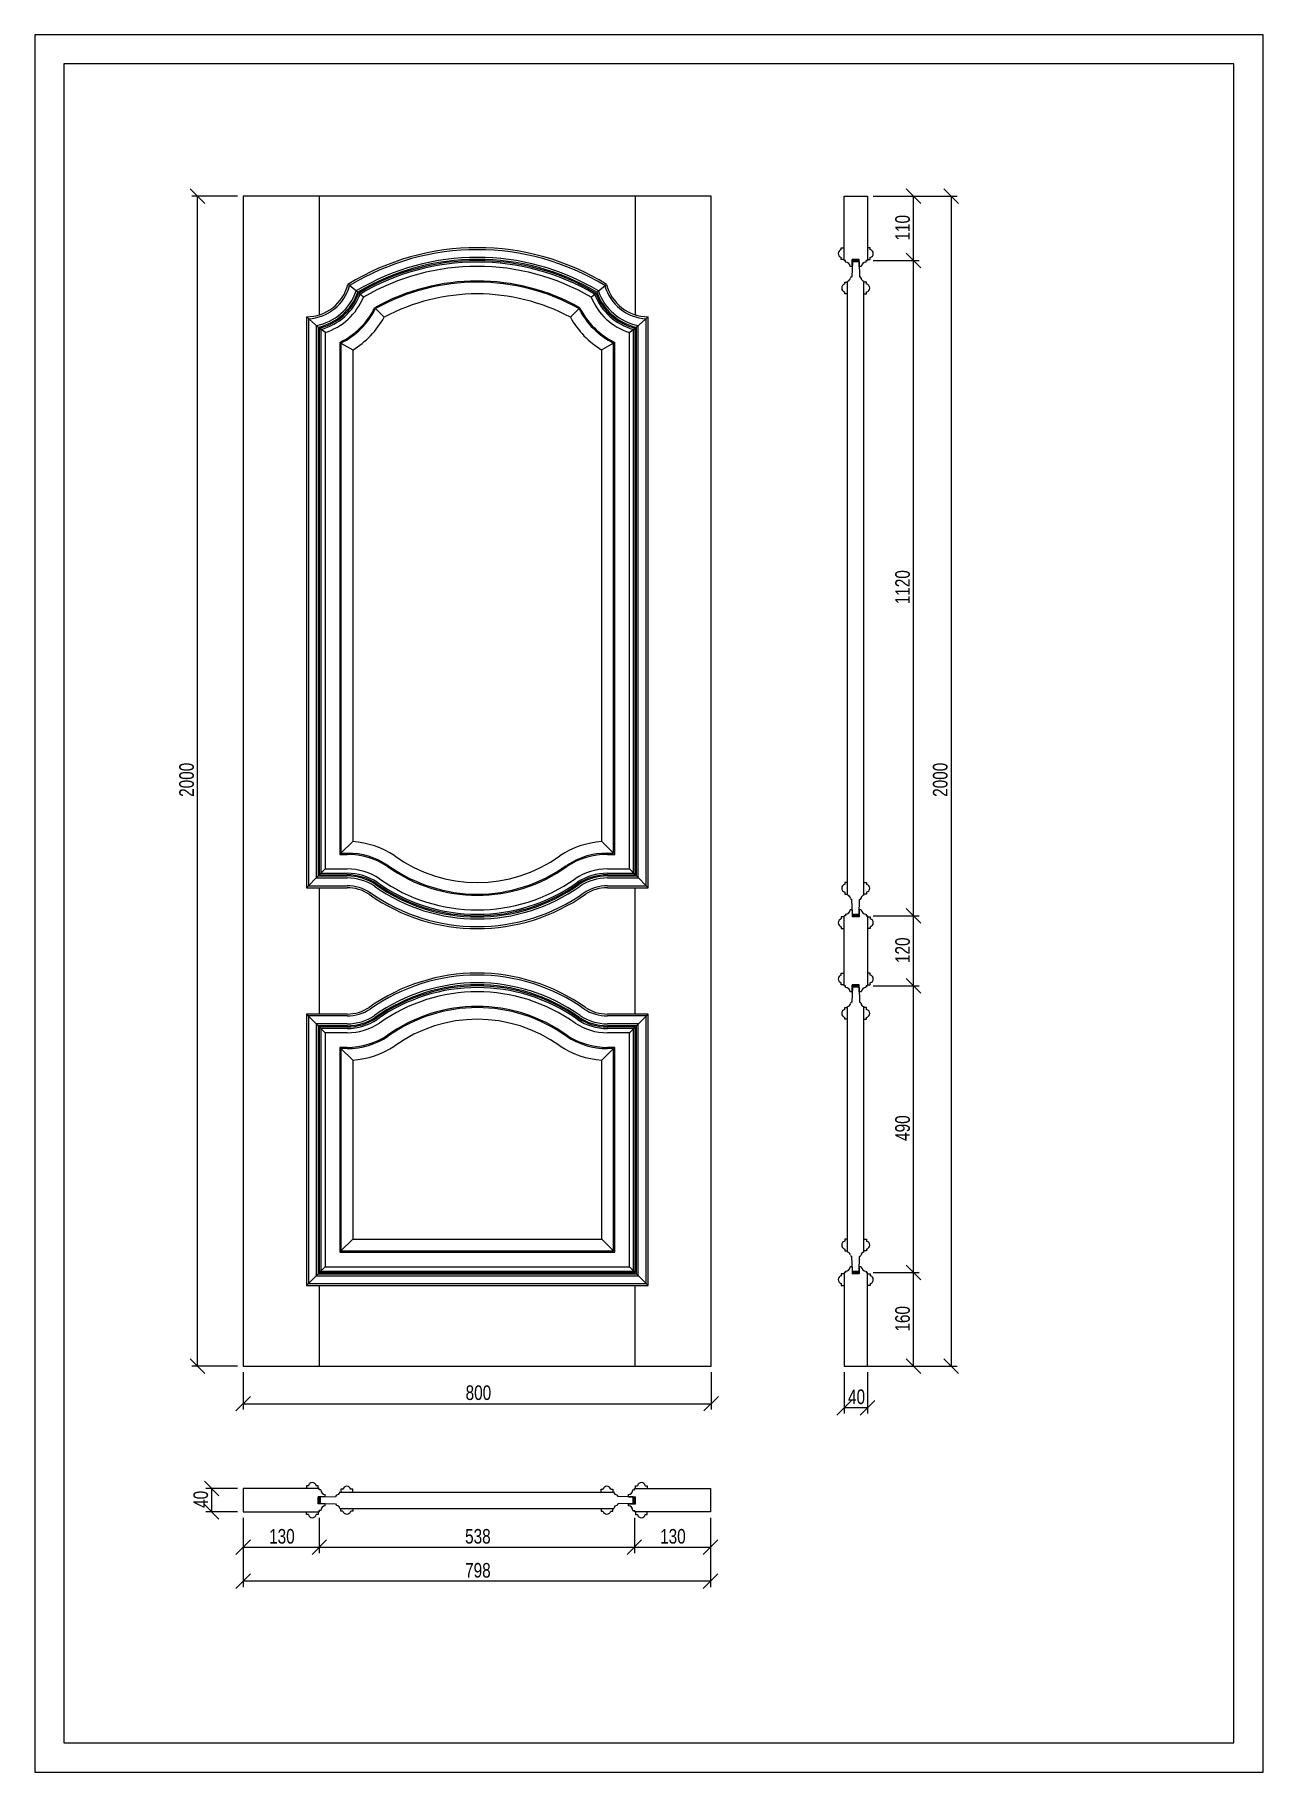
# Model space of a CAD drawing. Header units: millimetres. Extents: x 2195 to 4295, y 508 to 3478.
import ezdxf

# ---------------------------------------------------------------- set-up
doc = ezdxf.new("R2010")
doc.units = ezdxf.units.MM
for name, color, linetype, lineweight in [('图框', 7, 'Continuous', 13), ('填充', 8, 'Continuous', 5), ('标准家私', 4, 'Continuous', 20), ('标注', 2, 'Continuous', 9)]:
    doc.layers.add(name, color=color, linetype=linetype, lineweight=lineweight)
doc.styles.get("Standard").update_dxf_attribs({"font": 'arial.ttf'})

msp = doc.modelspace()

# ---------------------------------------------------------------- hatches: boundary and pattern name
at = {"layer": '标准家私'}
for points in [[(3593.8, 3090.2), (3593.8, 3094.2), (3602.5, 3094.2), (3602.5, 3090.2)], [(3593.8, 1974.2), (3593.8, 1970.2), (3602.5, 1970.2), (3602.5, 1974.2)], [(3593.8, 1850.2), (3593.8, 1854.2), (3602.5, 1854.2), (3602.5, 1850.2)], [(3593.8, 1364.2), (3593.8, 1360.2), (3602.5, 1360.2), (3602.5, 1364.2)], [(2683.2, 977.6), (2679.2, 977.6), (2679.2, 968.9), (2683.2, 968.9)], [(3217.7, 977.6), (3221.7, 977.6), (3221.7, 968.9), (3217.7, 968.9)]]:
    msp.add_hatch(color=0, dxfattribs=at).paths.add_polyline_path(points)

# ---------------------------------------------------------------- linework, layer by layer
at = {"color": 0, "linetype": 'ByBlock', "lineweight": -2}
for p, q in [((2485.5, 3189.7), (2460.5, 3214.7)), ((3709.3, 3189.7), (3684.3, 3214.7)), ((3773.8, 3189.7), (3748.8, 3214.7)), ((3709.3, 3079.7), (3684.3, 3104.7)), ((3684.3, 3104.7), (3709.3, 3079.7)), ((3709.3, 1959.7), (3684.3, 1984.7)), ((3684.3, 1984.7), (3709.3, 1959.7)), ((3709.3, 1839.7), (3684.3, 1864.7)), ((3684.3, 1864.7), (3709.3, 1839.7)), ((3709.3, 1349.7), (3684.3, 1374.7)), ((3684.3, 1374.7), (3709.3, 1349.7)), ((2460.5, 1214.7), (2485.5, 1189.7)), ((3684.3, 1214.7), (3709.3, 1189.7)), ((3748.8, 1214.7), (3773.8, 1189.7)), ((2563.7, 1150.7), (2538.7, 1125.7)), ((3338.7, 1125.7), (3363.7, 1150.7)), ((3590.7, 1143.7), (3565.7, 1118.7)), ((3605.7, 1118.7), (3630.7, 1143.7)), ((2509.7, 980.7), (2484.7, 1005.7)), ((2484.7, 965.7), (2509.7, 940.7)), ((2563.7, 905.2), (2538.7, 880.2)), ((2668.7, 880.2), (2693.7, 905.2)), ((2693.7, 905.2), (2668.7, 880.2)), ((3207.2, 880.2), (3232.2, 905.2)), ((3232.2, 905.2), (3207.2, 880.2)), ((3337.2, 880.2), (3362.2, 905.2)), ((2563.7, 847.1), (2538.7, 822.1)), ((3337.2, 822.1), (3362.2, 847.1))]:
    msp.add_line(p, q, dxfattribs=at)
at = {"color": 0}
msp.add_line((2551.2, 1202.2), (3351.2, 1202.2), dxfattribs=at)
at = {"layer": '图框', "color": 0}
for p, q in [((2194.7, 3478.2), (2194.7, 508.2)), ((4294.7, 3478.2), (2194.7, 3478.2)), ((4294.7, 508.2), (4294.7, 3478.2)), ((2244.8, 558.2), (4244.7, 558.2)), ((2194.7, 508.2), (4294.7, 508.2))]:
    msp.add_line(p, q, dxfattribs=at)
at = {"layer": '图框', "color": 0, "lineweight": 20}
for p, q in [((2244.7, 3428.2), (2244.7, 558.2)), ((4244.7, 3428.2), (2244.7, 3428.2)), ((4244.7, 558.2), (4244.7, 3428.2)), ((2244.7, 558.2), (4244.7, 558.2))]:
    msp.add_line(p, q, dxfattribs=at)
at = {"layer": '填充', "color": 0}
for p, q in [((2681.2, 3202.2), (2681.2, 2999.5)), ((3221.2, 3202.2), (3221.2, 2999.5)), ((2746.9, 3038.1), (2730.3, 3051.5)), ((2756.5, 3029.4), (2748.6, 3036.7)), ((3146, 3029.4), (3153.9, 3036.7)), ((3155.5, 3038.1), (3172.2, 3051.5)), ((2792.1, 2995.2), (2777.4, 3010.2)), ((3110.4, 2995.2), (3125.1, 3010.2)), ((2679.2, 2978.3), (2659.2, 2996)), ((2662.5, 2992.8), (2662.5, 2023.5)), ((2675.9, 2981), (2675.9, 2036.9)), ((2691.8, 2969.3), (2681.2, 2976.7)), ((2683.9, 2974.6), (2683.9, 2044.9)), ((3210.6, 2969.3), (3221.2, 2976.7)), ((3218.5, 2044.9), (3218.5, 2974.6)), ((3223.2, 2978.3), (3243.2, 2996)), ((3226.5, 2036.9), (3226.5, 2981)), ((3239.9, 2023.5), (3239.9, 2992.8)), ((2718.2, 2951.1), (2738.2, 2939.3)), ((3184.2, 2951.1), (3164.2, 2939.3)), ((2738.2, 2098.9), (2718.2, 2079.2)), ((3164.2, 2098.9), (3184.2, 2079.2)), ((2691.2, 2052.2), (2681.2, 2042.2)), ((3221.2, 2042.2), (3211.2, 2052.2)), ((2679.2, 2040.2), (2659.2, 2020.2)), ((2662.5, 2023.5), (2728.8, 2023.5)), ((2675.9, 2036.9), (2728.8, 2036.9)), ((2681.2, 2020.2), (2681.2, 1804.2)), ((2683.9, 2044.9), (2728.8, 2044.9)), ((3173.6, 2044.9), (3218.5, 2044.9)), ((3173.6, 2036.9), (3226.5, 2036.9)), ((3173.6, 2023.5), (3239.9, 2023.5)), ((3221.2, 1804.2), (3221.2, 2020.2)), ((3243.2, 2020.2), (3223.2, 2040.2)), ((2679.2, 1784.2), (2659.2, 1804.2)), ((2728.8, 1800.9), (2662.5, 1800.9)), ((2662.5, 1800.9), (2662.5, 1343.5)), ((2728.8, 1787.5), (2675.9, 1787.5)), ((2675.9, 1787.5), (2675.9, 1356.9)), ((2691.2, 1772.2), (2681.2, 1782.2)), ((3239.9, 1800.9), (3173.6, 1800.9)), ((3226.5, 1787.5), (3173.6, 1787.5)), ((3221.2, 1782.2), (3211.2, 1772.2)), ((3243.2, 1804.2), (3223.2, 1784.2)), ((3226.5, 1356.9), (3226.5, 1787.5)), ((3239.9, 1343.5), (3239.9, 1800.9)), ((2728.8, 1779.5), (2683.9, 1779.5)), ((2683.9, 1779.5), (2683.9, 1364.9)), ((3218.5, 1779.5), (3173.6, 1779.5)), ((3218.5, 1364.9), (3218.5, 1779.5)), ((2738.2, 1725.5), (2718.2, 1745.2)), ((3164.2, 1725.5), (3184.2, 1745.2)), ((2738.2, 1419.2), (2718.2, 1399.2)), ((3164.2, 1419.2), (3184.2, 1399.2)), ((2691.2, 1372.2), (2681.2, 1362.2)), ((3221.2, 1362.2), (3211.2, 1372.2)), ((2679.2, 1360.2), (2659.2, 1340.2)), ((2662.5, 1343.5), (3239.9, 1343.5)), ((2675.9, 1356.9), (3226.5, 1356.9)), ((2681.2, 1340.2), (2681.2, 1202.2)), ((2683.9, 1364.9), (3218.5, 1364.9)), ((3221.2, 1202.2), (3221.2, 1340.2)), ((3243.2, 1340.2), (3223.2, 1360.2))]:
    msp.add_line(p, q, dxfattribs=at)
for centre, radius, start, end in [((2951.2, 2693.2), 417.6, 58.5064, 121.4936), ((2951.2, 2694.5), 403.1, 59.0958, 120.9042), ((2951.2, 2694.6), 394.9, 59.4968, 120.5032), ((2658.8, 3069.7), 77, 272.8002, 344.6633), ((2658.8, 3069.7), 90.3, 280.9081, 341.0027), ((2658.8, 3069.7), 98.4, 284.7999, 339.238), ((3243.6, 3069.7), 98.4, 200.762, 255.2001), ((3243.6, 3069.7), 90.3, 198.9973, 259.0919), ((3243.6, 3069.7), 77, 195.3367, 267.1998), ((2728.8, 1952.2), 92.7, 56.4452, 90), ((2728.8, 1952.2), 84.7, 56.5073, 90), ((2728.8, 1952.2), 71.3, 56.4316, 90), ((2951.2, 2270.6), 303.8, 234.6698, 305.3302), ((2951.2, 2270.6), 295.7, 234.6399, 305.3601), ((3173.6, 1952.2), 92.7, 90, 123.5548), ((3173.6, 1952.2), 84.7, 90, 123.4927), ((3173.6, 1952.2), 71.3, 90, 123.5684), ((2951.2, 2270.6), 317, 234.7587, 305.2413), ((2951.2, 1553.8), 317, 54.7587, 125.2413), ((2951.2, 1553.8), 303.8, 54.6698, 125.3302), ((2951.2, 1553.8), 295.7, 54.6455, 125.3545), ((2728.8, 1872.2), 71.3, 270, 303.5684), ((3173.6, 1872.2), 71.3, 236.4316, 270), ((2728.8, 1872.2), 84.7, 270, 303.4927), ((2728.8, 1872.2), 92.7, 270, 303.5747), ((3173.6, 1872.2), 92.7, 236.4253, 270), ((3173.6, 1872.2), 84.7, 236.5073, 270)]:
    msp.add_arc(centre, radius, start, end, dxfattribs=at)
at = {"layer": '标准家私', "color": 0}
for p, q in [((3351.2, 3202.2), (2551.2, 3202.2)), ((2551.2, 3202.2), (2551.2, 1202.2)), ((3351.2, 1202.2), (3351.2, 3202.2)), ((3578.2, 3202.2), (3618.2, 3202.2)), ((3578.2, 3092.2), (3578.2, 3202.2)), ((3618.2, 3202.2), (3618.2, 3092.2)), ((3573.5, 3110.9), (3573.5, 3114.2)), ((3573.5, 3114.2), (3578.2, 3114.2)), ((3573.5, 3094.2), (3573.5, 3097.5)), ((3578.2, 3094.2), (3573.5, 3094.2)), ((3580.7, 3092.2), (3578.2, 3092.2)), ((3580.7, 3089.5), (3580.7, 3092.2)), ((3592.5, 3090.2), (3591.7, 3064.4)), ((3604.2, 3094.2), (3592.2, 3094.2)), ((3592.2, 3082.2), (3592.2, 3094.2)), ((3603.8, 3090.2), (3592.5, 3090.2)), ((3593.8, 3090.2), (3593.8, 3094.2)), ((3602.5, 3090.2), (3602.5, 3094.2)), ((3603.8, 3090.2), (3604.6, 3064.4)), ((3604.2, 3082.2), (3604.2, 3094.2)), ((3615.7, 3089.5), (3615.7, 3092.2)), ((3615.7, 3092.2), (3618.2, 3092.2)), ((3618.2, 3092.2), (3615.7, 3092.2)), ((3622.8, 3114.2), (3618.2, 3114.2)), ((3618.2, 3094.2), (3622.8, 3094.2)), ((3622.8, 3110.9), (3622.8, 3114.2)), ((3622.8, 3094.2), (3622.8, 3097.5)), ((3592.2, 3082.2), (3588.7, 3082.2)), ((3607.7, 3082.2), (3604.2, 3082.2)), ((3579.5, 3051.9), (3579.5, 3055.2)), ((3579.5, 3055.2), (3584.2, 3055.2)), ((3579.5, 3035.2), (3579.5, 3038.5)), ((3584.2, 3035.2), (3579.5, 3035.2)), ((3584.2, 2007.2), (3584.2, 3057.2)), ((3612.2, 2007.2), (3612.2, 3057.2)), ((3616.8, 3055.2), (3612.2, 3055.2)), ((3612.2, 3035.2), (3616.8, 3035.2)), ((3616.8, 3051.9), (3616.8, 3055.2)), ((3616.8, 3035.2), (3616.8, 3038.5)), ((2659.2, 2996), (2659.2, 2020.2)), ((2679.2, 2978.3), (2679.2, 2040.2)), ((2681.2, 2976.7), (2681.2, 2042.2)), ((3221.2, 2042.2), (3221.2, 2976.7)), ((3223.2, 2040.2), (3223.2, 2978.3)), ((3243.2, 2020.2), (3243.2, 2996)), ((2691.2, 2969.1), (2691.2, 2052.2)), ((2716.2, 2952.3), (2716.2, 2077.2)), ((2718.2, 2951.1), (2718.2, 2079.2)), ((3184.2, 2079.2), (3184.2, 2951.1)), ((3186.2, 2077.2), (3186.2, 2952.3)), ((3211.2, 2052.2), (3211.2, 2969.1)), ((2738.2, 2939.3), (2738.2, 2098.9)), ((3164.2, 2098.9), (3164.2, 2939.3)), ((2718.2, 2079.2), (2728.8, 2079.2)), ((3173.6, 2079.2), (3184.2, 2079.2)), ((2691.2, 2052.2), (2728.8, 2052.2)), ((2716.2, 2077.2), (2728.8, 2077.2)), ((3173.6, 2077.2), (3186.2, 2077.2)), ((3173.6, 2052.2), (3211.2, 2052.2)), ((2659.2, 2020.2), (2728.8, 2020.2)), ((2679.2, 2040.2), (2728.8, 2040.2)), ((2681.2, 2042.2), (2728.8, 2042.2)), ((3173.6, 2042.2), (3221.2, 2042.2)), ((3173.6, 2040.2), (3223.2, 2040.2)), ((3173.6, 2020.2), (3243.2, 2020.2)), ((3584.2, 2029.2), (3579.5, 2029.2)), ((3579.5, 2029.2), (3579.5, 2025.9)), ((3612.2, 2029.2), (3616.8, 2029.2)), ((3616.8, 2029.2), (3616.8, 2025.9)), ((3579.5, 2012.5), (3579.5, 2009.2)), ((3579.5, 2009.2), (3584.2, 2009.2)), ((3592.5, 1974.2), (3591.7, 2000)), ((3603.8, 1974.2), (3604.6, 2000)), ((3616.8, 2009.2), (3612.2, 2009.2)), ((3616.8, 2012.5), (3616.8, 2009.2)), ((3578.2, 1970.2), (3573.5, 1970.2)), ((3573.5, 1970.2), (3573.5, 1966.9)), ((3578.2, 1852.2), (3578.2, 1972.2)), ((3580.7, 1972.2), (3578.2, 1972.2)), ((3580.7, 1974.9), (3580.7, 1972.2)), ((3592.2, 1982.2), (3588.7, 1982.2)), ((3592.2, 1982.2), (3592.2, 1970.2)), ((3604.2, 1970.2), (3592.2, 1970.2)), ((3603.8, 1974.2), (3592.5, 1974.2)), ((3593.8, 1974.2), (3593.8, 1970.2)), ((3602.5, 1974.2), (3602.5, 1970.2)), ((3604.2, 1982.2), (3604.2, 1970.2)), ((3607.7, 1982.2), (3604.2, 1982.2)), ((3615.7, 1974.9), (3615.7, 1972.2)), ((3615.7, 1972.2), (3618.2, 1972.2)), ((3618.2, 1972.2), (3615.7, 1972.2)), ((3618.2, 1972.2), (3618.2, 1852.2)), ((3618.2, 1970.2), (3622.8, 1970.2)), ((3622.8, 1970.2), (3622.8, 1966.9)), ((3573.5, 1953.5), (3573.5, 1950.2)), ((3573.5, 1950.2), (3578.2, 1950.2)), ((3622.8, 1950.2), (3618.2, 1950.2)), ((3622.8, 1953.5), (3622.8, 1950.2)), ((3573.5, 1870.9), (3573.5, 1874.2)), ((3573.5, 1874.2), (3578.2, 1874.2)), ((3622.8, 1874.2), (3618.2, 1874.2)), ((3622.8, 1870.9), (3622.8, 1874.2)), ((3573.5, 1854.2), (3573.5, 1857.5)), ((3578.2, 1854.2), (3573.5, 1854.2)), ((3580.7, 1852.2), (3578.2, 1852.2)), ((3580.7, 1849.5), (3580.7, 1852.2)), ((3592.2, 1842.2), (3588.7, 1842.2)), ((3592.5, 1850.2), (3591.7, 1824.4)), ((3604.2, 1854.2), (3592.2, 1854.2)), ((3592.2, 1842.2), (3592.2, 1854.2)), ((3603.8, 1850.2), (3592.5, 1850.2)), ((3593.8, 1850.2), (3593.8, 1854.2)), ((3602.5, 1850.2), (3602.5, 1854.2)), ((3603.8, 1850.2), (3604.6, 1824.4)), ((3604.2, 1842.2), (3604.2, 1854.2)), ((3607.7, 1842.2), (3604.2, 1842.2)), ((3615.7, 1849.5), (3615.7, 1852.2)), ((3615.7, 1852.2), (3618.2, 1852.2)), ((3618.2, 1852.2), (3615.7, 1852.2)), ((3618.2, 1854.2), (3622.8, 1854.2)), ((3622.8, 1854.2), (3622.8, 1857.5)), ((3579.5, 1811.9), (3579.5, 1815.2)), ((3579.5, 1815.2), (3584.2, 1815.2)), ((3584.2, 1397.2), (3584.2, 1817.2)), ((3612.2, 1397.2), (3612.2, 1817.2)), ((3616.8, 1815.2), (3612.2, 1815.2)), ((3616.8, 1811.9), (3616.8, 1815.2)), ((2728.8, 1804.2), (2659.2, 1804.2)), ((2659.2, 1804.2), (2659.2, 1340.2)), ((2728.8, 1784.2), (2679.2, 1784.2)), ((2679.2, 1784.2), (2679.2, 1360.2)), ((2728.8, 1782.2), (2681.2, 1782.2)), ((2681.2, 1782.2), (2681.2, 1362.2)), ((3243.2, 1804.2), (3173.6, 1804.2)), ((3223.2, 1784.2), (3173.6, 1784.2)), ((3221.2, 1782.2), (3173.6, 1782.2)), ((3221.2, 1362.2), (3221.2, 1782.2)), ((3223.2, 1360.2), (3223.2, 1784.2)), ((3243.2, 1340.2), (3243.2, 1804.2)), ((3579.5, 1795.2), (3579.5, 1798.5)), ((3584.2, 1795.2), (3579.5, 1795.2)), ((3612.2, 1795.2), (3616.8, 1795.2)), ((3616.8, 1795.2), (3616.8, 1798.5)), ((2728.8, 1772.2), (2691.2, 1772.2)), ((2691.2, 1772.2), (2691.2, 1372.2)), ((3211.2, 1772.2), (3173.6, 1772.2)), ((3211.2, 1372.2), (3211.2, 1772.2)), ((2728.8, 1747.2), (2716.2, 1747.2)), ((2716.2, 1747.2), (2716.2, 1397.2)), ((2728.8, 1745.2), (2718.2, 1745.2)), ((2718.2, 1745.2), (2718.2, 1399.2)), ((2738.2, 1725.5), (2738.2, 1419.2)), ((3164.2, 1419.2), (3164.2, 1725.5)), ((3186.2, 1747.2), (3173.6, 1747.2)), ((3184.2, 1745.2), (3173.6, 1745.2)), ((3184.2, 1399.2), (3184.2, 1745.2)), ((3186.2, 1397.2), (3186.2, 1747.2)), ((2716.2, 1397.2), (3186.2, 1397.2)), ((2718.2, 1399.2), (3184.2, 1399.2)), ((2738.2, 1419.2), (3164.2, 1419.2)), ((3584.2, 1419.2), (3579.5, 1419.2)), ((3579.5, 1419.2), (3579.5, 1415.9)), ((3579.5, 1402.5), (3579.5, 1399.2)), ((3579.5, 1399.2), (3584.2, 1399.2)), ((3612.2, 1419.2), (3616.8, 1419.2)), ((3616.8, 1399.2), (3612.2, 1399.2)), ((3616.8, 1419.2), (3616.8, 1415.9)), ((3616.8, 1402.5), (3616.8, 1399.2)), ((2691.2, 1372.2), (3211.2, 1372.2)), ((3592.2, 1372.2), (3588.7, 1372.2)), ((3592.5, 1364.2), (3591.7, 1390)), ((3592.2, 1372.2), (3592.2, 1360.2)), ((3603.8, 1364.2), (3604.6, 1390)), ((3604.2, 1372.2), (3604.2, 1360.2)), ((3607.7, 1372.2), (3604.2, 1372.2)), ((2659.2, 1340.2), (3243.2, 1340.2)), ((2679.2, 1360.2), (3223.2, 1360.2)), ((2681.2, 1362.2), (3221.2, 1362.2)), ((3578.2, 1360.2), (3573.5, 1360.2)), ((3573.5, 1360.2), (3573.5, 1356.9)), ((3573.5, 1343.5), (3573.5, 1340.2)), ((3573.5, 1340.2), (3578.2, 1340.2)), ((3580.7, 1362.2), (3578.2, 1362.2)), ((3578.2, 1362.2), (3578.2, 1202.2)), ((3580.7, 1364.9), (3580.7, 1362.2)), ((3604.2, 1360.2), (3592.2, 1360.2)), ((3603.8, 1364.2), (3592.5, 1364.2)), ((3593.8, 1364.2), (3593.8, 1360.2)), ((3602.5, 1364.2), (3602.5, 1360.2)), ((3615.7, 1364.9), (3615.7, 1362.2)), ((3615.7, 1362.2), (3618.2, 1362.2)), ((3618.2, 1362.2), (3615.7, 1362.2)), ((3618.2, 1202.2), (3618.2, 1362.2)), ((3618.2, 1360.2), (3622.8, 1360.2)), ((3622.8, 1340.2), (3618.2, 1340.2)), ((3622.8, 1360.2), (3622.8, 1356.9)), ((3622.8, 1343.5), (3622.8, 1340.2)), ((2551.2, 1202.2), (3351.2, 1202.2)), ((3578.2, 1202.2), (3618.2, 1202.2)), ((2551.2, 993.2), (2551.2, 953.2)), ((2681.2, 993.2), (2551.2, 993.2)), ((2662.5, 997.9), (2659.2, 997.9)), ((2659.2, 997.9), (2659.2, 993.2)), ((2679.2, 997.9), (2675.9, 997.9)), ((2679.2, 993.2), (2679.2, 997.9)), ((2681.2, 990.7), (2681.2, 993.2)), ((2683.9, 990.7), (2681.2, 990.7)), ((2691.2, 979.2), (2691.2, 982.7)), ((2716.2, 987.2), (3184.7, 987.2)), ((2721.5, 991.9), (2718.2, 991.9)), ((2718.2, 991.9), (2718.2, 987.2)), ((2738.2, 991.9), (2734.9, 991.9)), ((2738.2, 987.2), (2738.2, 991.9)), ((3162.7, 987.2), (3162.7, 991.9)), ((3162.7, 991.9), (3166, 991.9)), ((3179.3, 991.9), (3182.7, 991.9)), ((3182.7, 991.9), (3182.7, 987.2)), ((3209.7, 979.2), (3209.7, 982.7)), ((3217, 990.7), (3219.7, 990.7)), ((3219.7, 990.7), (3219.7, 993.2)), ((3219.7, 993.2), (3349.7, 993.2)), ((3221.7, 993.2), (3221.7, 997.9)), ((3221.7, 997.9), (3225, 997.9)), ((3238.3, 997.9), (3241.7, 997.9)), ((3241.7, 997.9), (3241.7, 993.2)), ((3349.7, 993.2), (3349.7, 953.2)), ((2551.2, 953.2), (2681.2, 953.2)), ((2659.2, 948.6), (2659.2, 953.2)), ((2679.2, 967.2), (2679.2, 979.2)), ((2691.2, 979.2), (2679.2, 979.2)), ((2683.2, 977.6), (2679.2, 977.6)), ((2683.2, 968.9), (2679.2, 968.9)), ((2691.2, 967.2), (2679.2, 967.2)), ((2679.2, 953.2), (2679.2, 948.6)), ((2683.9, 955.7), (2681.2, 955.7)), ((2681.2, 955.7), (2681.2, 953.2)), ((2681.2, 953.2), (2681.2, 955.7)), ((2683.2, 978.9), (2709, 979.7)), ((2683.2, 967.6), (2683.2, 978.9)), ((2683.2, 967.6), (2709, 966.8)), ((2691.2, 963.7), (2691.2, 967.2)), ((2716.2, 959.2), (3184.7, 959.2)), ((2718.2, 954.6), (2718.2, 959.2)), ((2721.5, 954.6), (2718.2, 954.6)), ((2738.2, 954.6), (2734.9, 954.6)), ((2738.2, 959.2), (2738.2, 954.6)), ((3162.7, 959.2), (3162.7, 954.6)), ((3162.7, 954.6), (3166, 954.6)), ((3179.3, 954.6), (3182.7, 954.6)), ((3182.7, 954.6), (3182.7, 959.2)), ((3217.7, 978.9), (3191.8, 979.7)), ((3217.7, 967.6), (3191.8, 966.8)), ((3209.7, 979.2), (3221.7, 979.2)), ((3209.7, 967.2), (3221.7, 967.2)), ((3209.7, 963.7), (3209.7, 967.2)), ((3217, 955.7), (3219.7, 955.7)), ((3217.7, 967.6), (3217.7, 978.9)), ((3217.7, 977.6), (3221.7, 977.6)), ((3217.7, 968.9), (3221.7, 968.9)), ((3219.7, 955.7), (3219.7, 953.2)), ((3219.7, 953.2), (3219.7, 955.7)), ((3349.7, 953.2), (3219.7, 953.2)), ((3221.7, 967.2), (3221.7, 979.2)), ((3221.7, 953.2), (3221.7, 948.6)), ((3241.7, 948.6), (3241.7, 953.2)), ((2662.5, 948.6), (2659.2, 948.6)), ((2679.2, 948.6), (2675.9, 948.6)), ((3221.7, 948.6), (3225, 948.6)), ((3238.3, 948.6), (3241.7, 948.6))]:
    msp.add_line(p, q, dxfattribs=at)
for centre, radius, start, end in [((2951.2, 2693.2), 421, 58.3243, 121.6757), ((2951.2, 2694.5), 399.7, 59.268, 120.732), ((2951.2, 2694.6), 397.6, 59.3588, 120.6412), ((3575, 3104.2), 6.83, 102.6804, 257.3196), ((3580.7, 3081.5), 8, 5.0194, 90.2197), ((3615.6, 3081.5), 8, 89.7803, 174.9806), ((3621.3, 3104.2), 6.83, 282.6804, 77.3196), ((2951.2, 2695.2), 387, 59.805, 120.195), ((3583.2, 3062.8), 5.9, 320.6786, 352.4887), ((3592.2, 3061.2), 3.27, 100.103, 163.981), ((3604.1, 3061.2), 3.27, 16.019, 79.897), ((3613.1, 3062.8), 5.9, 187.5113, 219.3214), ((2658.8, 3069.7), 73.7, 270.3333, 345.677), ((2658.8, 3069.7), 93.7, 282.5966, 340.251), ((2658.8, 3069.7), 95.7, 283.5581, 339.8019), ((2658.8, 3069.7), 105.7, 287.8712, 337.7433), ((2951.2, 2696.8), 360.4, 60.8836, 119.1164), ((2951.2, 2696.9), 358.3, 60.9684, 119.0316), ((2951.2, 2698.3), 336.9, 61.8109, 118.1891), ((3243.6, 3069.7), 105.7, 202.2567, 252.1288), ((3243.6, 3069.7), 95.7, 200.1981, 256.4419), ((3243.6, 3069.7), 93.7, 199.749, 257.4034), ((3243.6, 3069.7), 73.7, 194.323, 269.6667), ((3581, 3045.2), 6.83, 102.6804, 257.3196), ((3583.3, 3063.2), 6.08, 277.6669, 317.151), ((3613, 3063.2), 6.08, 222.849, 262.3331), ((3615.3, 3045.2), 6.83, 282.6804, 77.3196), ((2658.8, 3069.7), 130.7, 296.0711, 333.6202), ((2658.8, 3069.7), 132.7, 296.6113, 333.3381), ((3243.6, 3069.7), 132.7, 206.6619, 243.3887), ((3243.6, 3069.7), 130.7, 206.3798, 243.9289), ((2658.8, 3069.7), 152.7, 301.3494, 330.8015), ((3243.6, 3069.7), 152.7, 209.1985, 238.6506), ((2728.8, 1952.2), 127, 56.472, 90), ((2728.8, 1952.2), 147, 56.472, 86.3419), ((3173.6, 1952.2), 147, 93.6581, 123.528), ((3173.6, 1952.2), 127, 90, 123.528), ((2728.8, 1952.2), 125, 56.472, 90), ((2728.8, 1952.2), 100, 56.472, 90), ((2951.2, 2270.7), 263.5, 234.4195, 305.5805), ((2951.2, 2270.7), 261.5, 234.4047, 305.5953), ((2951.2, 2270.8), 241.6, 234.2439, 305.7561), ((3173.6, 1952.2), 125, 90, 123.528), ((3173.6, 1952.2), 100, 90, 123.528), ((2728.8, 1952.2), 90, 56.472, 90), ((2728.8, 1952.2), 88, 56.472, 90), ((2728.8, 1952.2), 68, 56.472, 90), ((2951.2, 2270.6), 300.4, 234.6597, 305.3403), ((2951.2, 2270.6), 298.4, 234.6482, 305.3518), ((2951.2, 2270.7), 288.5, 234.5882, 305.4118), ((3173.6, 1952.2), 90, 90, 123.528), ((3173.6, 1952.2), 88, 90, 123.528), ((3173.6, 1952.2), 68, 90, 123.528), ((3581, 2019.2), 6.83, 102.6804, 257.3196), ((3615.3, 2019.2), 6.83, 282.6804, 77.3196), ((2951.2, 2270.6), 320.4, 234.7675, 305.2325), ((3583.3, 2001.2), 6.08, 42.849, 82.3331), ((3583.2, 2001.6), 5.9, 7.5113, 39.3214), ((3592.2, 2003.2), 3.27, 196.019, 259.897), ((3604.1, 2003.2), 3.27, 280.103, 343.981), ((3613.1, 2001.6), 5.9, 140.6786, 172.4887), ((3613, 2001.2), 6.08, 97.6669, 137.151), ((3575, 1960.2), 6.83, 102.6804, 257.3196), ((3580.7, 1982.9), 8, 269.7803, 354.9806), ((3615.6, 1982.9), 8, 185.0194, 270.2197), ((3621.3, 1960.2), 6.83, 282.6804, 77.3196), ((2951.2, 1553.8), 320.4, 54.7675, 125.2325), ((2951.2, 1553.8), 300.4, 54.6597, 125.3403), ((2951.2, 1553.8), 298.4, 54.6537, 125.3463), ((2951.2, 1553.7), 288.5, 54.5882, 125.4118), ((3575, 1864.2), 6.83, 102.6804, 257.3196), ((3580.7, 1841.5), 8, 5.0194, 90.2197), ((3615.6, 1841.5), 8, 89.7803, 174.9806), ((3621.3, 1864.2), 6.83, 282.6804, 77.3196), ((2728.8, 1872.2), 68, 270, 303.528), ((2951.2, 1553.7), 263.5, 54.4195, 125.5805), ((2951.2, 1553.7), 261.5, 54.4047, 125.5953), ((3173.6, 1872.2), 68, 236.472, 270), ((3581, 1805.2), 6.83, 102.6804, 257.3196), ((3583.3, 1823.2), 6.08, 277.6669, 317.151), ((3583.2, 1822.8), 5.9, 320.6786, 352.4887), ((3592.2, 1821.2), 3.27, 100.103, 163.981), ((3604.1, 1821.2), 3.27, 16.019, 79.897), ((3613.1, 1822.8), 5.9, 187.5113, 219.3214), ((3613, 1823.2), 6.08, 222.849, 262.3331), ((3615.3, 1805.2), 6.83, 282.6804, 77.3196), ((2728.8, 1872.2), 88, 270, 303.528), ((2728.8, 1872.2), 90, 270, 303.5483), ((2728.8, 1872.2), 100, 270, 303.528), ((2951.2, 1553.6), 241.6, 54.2439, 125.7561), ((3173.6, 1872.2), 100, 236.472, 270), ((3173.6, 1872.2), 90, 236.4517, 270), ((3173.6, 1872.2), 88, 236.472, 270), ((2728.8, 1872.2), 125, 270, 303.528), ((2728.8, 1872.2), 127, 270, 303.528), ((3173.6, 1872.2), 127, 236.472, 270), ((3173.6, 1872.2), 125, 236.472, 270), ((2728.8, 1872.2), 147, 273.6581, 303.528), ((3173.6, 1872.2), 147, 236.472, 266.3419), ((3581, 1409.2), 6.83, 102.6804, 257.3196), ((3583.3, 1391.2), 6.08, 42.849, 82.3331), ((3613, 1391.2), 6.08, 97.6669, 137.151), ((3615.3, 1409.2), 6.83, 282.6804, 77.3196), ((3580.7, 1372.9), 8, 269.7803, 354.9806), ((3583.2, 1391.6), 5.9, 7.5113, 39.3214), ((3592.2, 1393.2), 3.27, 196.019, 259.897), ((3604.1, 1393.2), 3.27, 280.103, 343.981), ((3613.1, 1391.6), 5.9, 140.6786, 172.4887), ((3615.6, 1372.9), 8, 185.0194, 270.2197), ((3575, 1350.2), 6.83, 102.6804, 257.3196), ((3621.3, 1350.2), 6.83, 282.6804, 77.3196), ((2669.2, 996.4), 6.83, 12.6804, 167.3196), ((2691.9, 990.7), 8, 179.7803, 264.9806), ((2712.3, 979.2), 3.27, 106.019, 169.897), ((2710.6, 988.2), 5.9, 277.5113, 309.3214), ((2710.2, 988.1), 6.08, 312.849, 352.3331), ((2728.2, 990.4), 6.83, 12.6804, 167.3196), ((3172.7, 990.4), 6.83, 12.6804, 167.3196), ((3190.7, 988.1), 6.08, 187.6669, 227.151), ((3190.3, 988.2), 5.9, 230.6786, 262.4887), ((3188.6, 979.2), 3.27, 10.103, 73.981), ((3209, 990.7), 8, 275.0194, 0.2197), ((3231.7, 996.4), 6.83, 12.6804, 167.3196), ((2691.9, 955.8), 8, 95.0194, 180.2197), ((2712.3, 967.3), 3.27, 190.103, 253.981), ((2710.6, 958.3), 5.9, 50.6786, 82.4887), ((2710.2, 958.4), 6.08, 7.6669, 47.151), ((2728.2, 956.1), 6.83, 192.6804, 347.3196), ((3172.7, 956.1), 6.83, 192.6804, 347.3196), ((3190.7, 958.4), 6.08, 132.849, 172.3331), ((3190.3, 958.3), 5.9, 97.5113, 129.3214), ((3188.6, 967.3), 3.27, 286.019, 349.897), ((3209, 955.8), 8, 359.7803, 84.9806), ((2669.2, 950.1), 6.83, 192.6804, 347.3196), ((3231.7, 950.1), 6.83, 192.6804, 347.3196)]:
    msp.add_arc(centre, radius, start, end, dxfattribs=at)
at = {"layer": '标注', "color": 0}
for p, q in [((2541.2, 3202.2), (2463, 3202.2)), ((2473, 1202.2), (2473, 3202.2)), ((3628.2, 3202.2), (3706.8, 3202.2)), ((3628.2, 3202.2), (3771.3, 3202.2)), ((3696.8, 3092.2), (3696.8, 3202.2)), ((3761.3, 3202.2), (3761.3, 1202.2)), ((3628.2, 3092.2), (3706.8, 3092.2)), ((3628.2, 3092.2), (3706.8, 3092.2)), ((3696.8, 1972.2), (3696.8, 3092.2)), ((3628.2, 1972.2), (3706.8, 1972.2)), ((3628.2, 1972.2), (3706.8, 1972.2)), ((3696.8, 1852.2), (3696.8, 1972.2)), ((3628.2, 1852.2), (3706.8, 1852.2)), ((3628.2, 1852.2), (3706.8, 1852.2)), ((3696.8, 1362.2), (3696.8, 1852.2)), ((3628.2, 1362.2), (3706.8, 1362.2)), ((3628.2, 1362.2), (3706.8, 1362.2)), ((3696.8, 1202.2), (3696.8, 1362.2)), ((2541.2, 1202.2), (2463, 1202.2)), ((2551.2, 1192.2), (2551.2, 1128.2)), ((3351.2, 1192.2), (3351.2, 1128.2)), ((3578.2, 1192.2), (3578.2, 1121.2)), ((3608.2, 1202.2), (3771.3, 1202.2)), ((3618.2, 1192.2), (3618.2, 1121.2)), ((3628.2, 1202.2), (3706.8, 1202.2)), ((2551.2, 1138.2), (3351.2, 1138.2)), ((3618.2, 1131.2), (3578.2, 1131.2)), ((2541.2, 993.2), (2487.2, 993.2)), ((2497.2, 953.2), (2497.2, 993.2)), ((2541.2, 953.2), (2487.2, 953.2)), ((2551.2, 943.2), (2551.2, 882.7)), ((2551.2, 943.2), (2551.2, 824.6)), ((2681.2, 943.2), (2681.2, 882.7)), ((2681.2, 943.2), (2681.2, 882.7)), ((3219.7, 943.2), (3219.7, 882.7)), ((3219.7, 943.2), (3219.7, 882.7)), ((3349.7, 943.2), (3349.7, 824.6)), ((3349.7, 938.6), (3349.7, 882.7)), ((2551.2, 892.7), (2681.2, 892.7)), ((2681.2, 892.7), (3219.7, 892.7)), ((3219.7, 892.7), (3349.7, 892.7)), ((3349.7, 834.6), (2551.2, 834.6))]:
    msp.add_line(p, q, dxfattribs=at)

# ---------------------------------------------------------------- texts
at = {"layer": '标注', "color": 0, "lineweight": 15, "width": 0.75}
for s, p in [('110', (3690.6, 3126.4)), ('1120', (3690.6, 2504.7)), ('2000', (2466.7, 2175.5)), ('2000', (3755, 2175.5)), ('120', (3690.6, 1891.4)), ('490', (3690.6, 1587.4)), ('160', (3690.6, 1261.4)), ('40', (2490.9, 960.1))]:
    msp.add_text(s, height=25, rotation=90, dxfattribs=at).set_placement(p)
for s, p in [('800', (2931.3, 1144.5)), ('40', (3585, 1137.4)), ('130', (2595.4, 899)), ('538', (2930.4, 899)), ('130', (3263.8, 899)), ('798', (2930.4, 840.9))]:
    msp.add_text(s, height=25, dxfattribs=at).set_placement(p)

doc.saveas('drawing.dxf')
